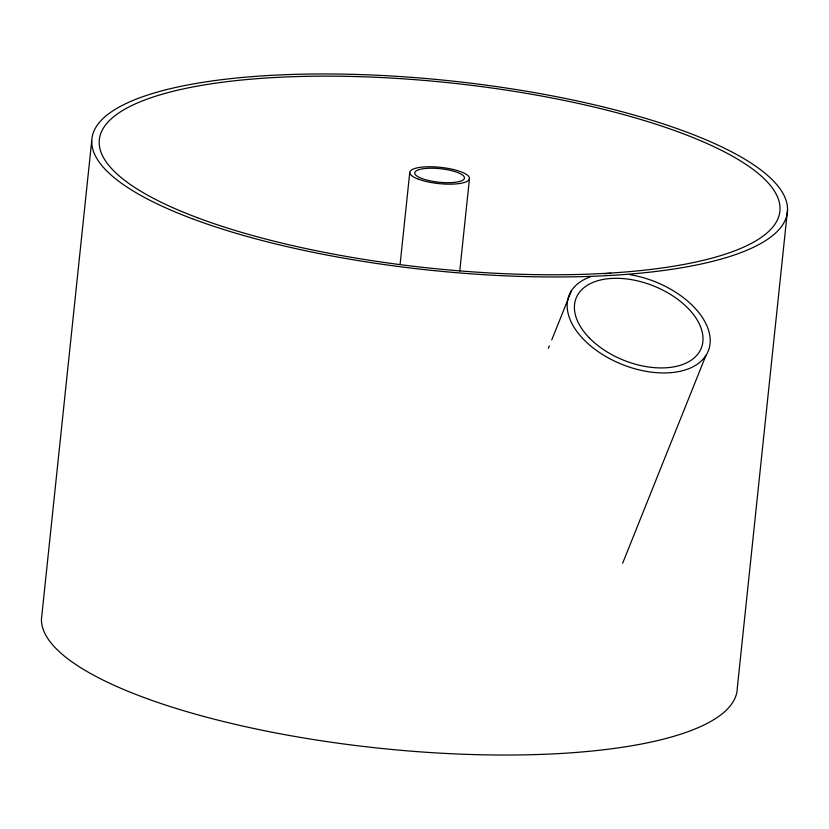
<?xml version="1.0" encoding="UTF-8"?>
<svg xmlns="http://www.w3.org/2000/svg" width="829" height="829" viewBox="0 0 829 829"><rect width="100%" height="100%" fill="white"/><g stroke="black" fill="none" stroke-linecap="round" stroke-linejoin="round"><path stroke-width="1.24" d="M91.698 141.065L41.45 619.139A349.703 95.221 6 0 0 387.319 749.033A349.703 95.221 6 0 0 737.302 687.935L787.55 209.861M400.158 263.819L409.754 172.515M459.753 271.01L469.494 178.422M548.384 348.325L549.347 345.921M551.751 339.921L571.482 290.699M622.641 563.243L705.894 355.548M629.916 274.658A74.942 44.528 21.8 0 1 708.868 349.289A74.942 44.528 21.8 0 1 603.854 355.33A74.942 44.528 21.8 0 1 590.155 276.938M604.6 273.736A74.942 44.528 21.8 0 1 610.859 273.301M589.46 338.035A67.377 40.041 21.8 0 0 699.116 352.284A67.377 40.041 21.8 0 0 627.491 279.052A67.377 40.041 21.8 0 0 589.46 338.035M197.499 217.737A342.149 93.159 6 0 0 767.913 232.151A342.149 93.159 6 0 0 353.465 76.496A342.149 93.159 6 0 0 197.499 217.737M192.141 218.669A349.703 95.221 6 0 0 775.156 233.405A349.703 95.221 6 0 0 351.569 74.32A349.703 95.221 6 0 0 192.141 218.669M418.386 179.178A30.02 8.176 6 0 0 468.426 180.442A30.02 8.176 6 0 0 432.064 166.784A30.02 8.176 6 0 0 418.386 179.178M421.951 178.546A24.984 6.798 6 0 0 463.587 179.603A24.984 6.798 6 0 0 433.329 168.235A24.984 6.798 6 0 0 421.951 178.546"/></g></svg>
